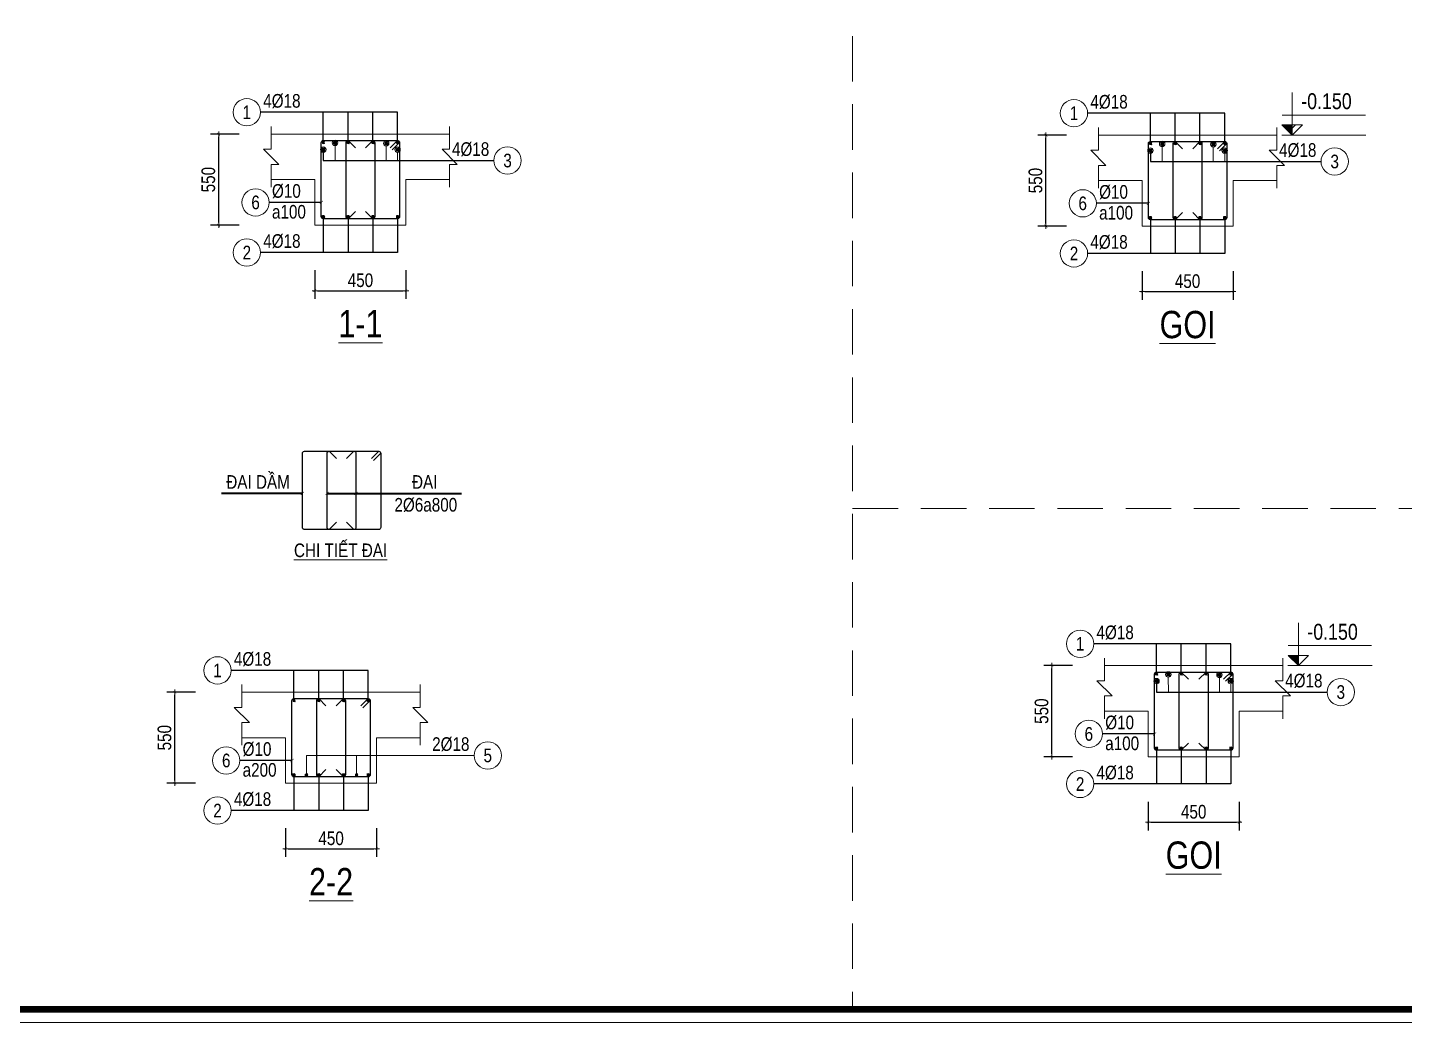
# Model space of a CAD drawing. Header units: millimetres. Extents: x 397144 to 10081729, y 99180 to 1327802.
# Drawn here: x 5054463 to 5069591, y 680550 to 691481 of the extents above; entities that cross this region are included whole.
import ezdxf
from ezdxf.enums import TextEntityAlignment as Align

# ---------------------------------------------------------------- set-up
doc = ezdxf.new("R2010")
doc.units = ezdxf.units.MM
doc.header["$PDSIZE"] = -10
doc.linetypes.add('HIDDEN', pattern=[0.375, 0.25, -0.125])
doc.layers.get('0').update_dxf_attribs({"linetype": 'CONTINUOUS'})
doc.layers.get('Defpoints').update_dxf_attribs({"color": 12, "linetype": 'CONTINUOUS'})
for name, color, linetype, lineweight in [('kata_dim', 8, 'CONTINUOUS', 13), ('kata_net khuat', 9, 'HIDDEN', 5), ('kata_net manh', 8, 'CONTINUOUS', 5), ('kata_net thay', 4, 'CONTINUOUS', 20), ('kata_text', 7, 'CONTINUOUS', 20), ('kata_thep chu', 1, 'CONTINUOUS', 35), ('kata_thep dai', 220, 'CONTINUOUS', 25)]:
    doc.layers.add(name, color=color, linetype=linetype, lineweight=lineweight)
doc.styles.add('kata_text', font='arial.ttf', dxfattribs={"width": 0.8})
doc.styles.add('Star-HelCon', font='VHELVCN_0.TTF')
doc.dimstyles.new('kata_dim_30', dxfattribs={"dimscale": 60, "dimtxt": 2.5, "dimasz": 0.5, "dimexe": 1.5, "dimexo": 2.5, "dimtad": 1, "dimdec": 0, "dimlfac": 0.5, "dimzin": 0, "dimdsep": 46, "dimtxsty": 'kata_text', "dimblk": 'kata_block_ArchTick', "dimcen": 0.09, "dimdle": 1.2, "dimclrd": 8, "dimclre": 8, "dimclrt": 3, "dimadec": 0, "dimazin": 0, "dimtfac": 1, "dimtdec": 0, "dimtix": 1, "dimtofl": 0, "dimtmove": 0, "dimatfit": 3, "dimfxl": 3.75, "dimfxlon": 1, "dimtolj": 1, "dimtzin": 0, "dimarcsym": 0})
doc.dimstyles.new('kata_dim_70', dxfattribs={"dimscale": 70, "dimtxt": 2.15, "dimasz": 0.5, "dimexe": 1, "dimexo": 2, "dimtad": 1, "dimdec": 0, "dimrnd": 5, "dimzin": 0, "dimdsep": 46, "dimtxsty": 'Star-HelCon', "dimblk": 'kata_block_ArchTick', "dimcen": 0.09, "dimdle": 1.2, "dimclrd": 8, "dimclre": 8, "dimclrt": 3, "dimadec": 0, "dimazin": 0, "dimtfac": 1, "dimtdec": 0, "dimtix": 1, "dimtmove": 2, "dimatfit": 3, "dimfxl": 3.75, "dimfxlon": 1, "dimtolj": 1, "dimtzin": 0, "dimarcsym": 0})

# ---------------------------------------------------------------- blocks, each defined once
blk = doc.blocks.new('kata_block_ArchTick')
at = {"color": 8}
blk.add_line((1, 0), (-1, 0), dxfattribs=at)
at = {"color": 8, "const_width": 0.15}
blk.add_lwpolyline([(-0.5, -0.5), (0.5, 0.5)], dxfattribs=at)
blk = doc.blocks.new('*D348')
at = {"layer": 'Defpoints', "color": 0, "transparency": 16777216}
for p in [(5066708.150648423, 689299.8143140886), (5067708.150648423, 689299.8143140886), (5067708.150648423, 688579.8143140886)]:
    blk.add_point(p, dxfattribs=at)
at = {"layer": 'kata_dim', "color": 8, "lineweight": -2, "transparency": 16777216}
for p, q in [((5066708.150648423, 688804.8143140886), (5066708.150648423, 688489.8143140886)), ((5067708.150648423, 688804.8143140886), (5067708.150648423, 688489.8143140886)), ((5066738.150648423, 688579.8143140886), (5067678.150648423, 688579.8143140886))]:
    blk.add_line(p, q, dxfattribs=at)
at = {"layer": 'kata_dim', "color": 8, "lineweight": -2, "transparency": 16777216, "xscale": 30, "yscale": 30, "zscale": 30, "rotation": 180}
blk.add_blockref('kata_block_ArchTick', (5066708.150648423, 688579.8143140886), dxfattribs=at)
at = {"layer": 'kata_dim', "color": 8, "lineweight": -2, "transparency": 16777216, "xscale": 30, "yscale": 30, "zscale": 30}
blk.add_blockref('kata_block_ArchTick', (5067708.150648423, 688579.8143140886), dxfattribs=at)
at = {"layer": 'kata_dim', "color": 3, "transparency": 16777216, "insert": (5067208.150648423, 688693.9002622468), "char_height": 150, "attachment_point": 5, "style": 'kata_text'}
blk.add_mtext('\\A1;450', dxfattribs=at)
blk = doc.blocks.new('kata_block_THEP')
at = {"layer": 'kata_thep chu', "color": 0}
for p, q in [((-0.5, 0), (0.5, 0)), ((-0.3535533905960619, 0.353553390592424), (0.3535533905960619, -0.353553390592424)), ((0.3535533905960619, 0.353553390592424), (-0.3535533905960619, -0.353553390592424)), ((0, 0.5), (0, -0.5))]:
    blk.add_line(p, q, dxfattribs=at)
at = {"layer": 'kata_thep chu', "color": 0, "const_width": 0.08333333333333334}
blk.add_lwpolyline([(-0.5, -1.818989403545856e-12, 1), (0.5000000000145519, -1.818989403545856e-12, 1), (-0.5, -1.818989403545856e-12, 1)], format="xyb", dxfattribs=at)
blk = doc.blocks.new('*U12')
blk.add_circle((-2.5, 0), 2.5)
at = {"layer": 'kata_text', "color": 3, "style": 'kata_text', "width": 0.8}
blk.add_attdef('DK1', (0.5, 0.8455043070534884), '', height=2.5, dxfattribs=at)
at = {"layer": 'kata_text', "color": 7, "style": 'kata_text', "width": 0.8}
blk.add_attdef('SH2', text='', height=2.5, dxfattribs=at).set_placement((-2.5, 0), align=Align.MIDDLE)
blk = doc.blocks.new('*U13')
blk.add_circle((-2.5, 0), 2.5)
at = {"layer": 'kata_text', "color": 3, "style": 'kata_text', "width": 0.8}
for tag, p in [('DK1', (0.5, 0.8455043070534884)), ('KC1', (0.5, -2.972544307831413))]:
    blk.add_attdef(tag, p, '', height=2.5, dxfattribs=at)
at = {"layer": 'kata_text', "color": 7, "style": 'kata_text', "width": 0.8}
blk.add_attdef('SH2', text='', height=2.5, dxfattribs=at).set_placement((-2.5, 0), align=Align.MIDDLE)
blk = doc.blocks.new('*D349')
at = {"layer": 'Defpoints', "color": 0, "transparency": 16777216}
for p in [(5065651.33004665, 690299.8143140888), (5066867.330046638, 690299.8143140888), (5066867.330046638, 689299.8143140888)]:
    blk.add_point(p, dxfattribs=at)
at = {"layer": 'kata_dim', "color": 8, "lineweight": -2, "transparency": 16777216}
for p, q in [((5065876.33004665, 690299.8143140888), (5065561.33004665, 690299.8143140888)), ((5065651.33004665, 689329.8143140888), (5065651.33004665, 690269.8143140888)), ((5065876.33004665, 689299.8143140888), (5065561.33004665, 689299.8143140888))]:
    blk.add_line(p, q, dxfattribs=at)
at = {"layer": 'kata_dim', "color": 8, "lineweight": -2, "transparency": 16777216, "xscale": 30, "yscale": 30, "zscale": 30}
for p, rotation in [((5065651.33004665, 690299.8143140888), 90), ((5065651.33004665, 689299.8143140888), 270)]:
    blk.add_blockref('kata_block_ArchTick', p, dxfattribs=dict(at, rotation=rotation))
at = {"layer": 'kata_dim', "color": 3, "transparency": 16777216, "insert": (5065537.244098491, 689799.8143140872), "char_height": 150, "attachment_point": 5, "rotation": 90, "style": 'kata_text'}
blk.add_mtext('\\A1;550', dxfattribs=at)
blk = doc.blocks.new('*U11')
blk.add_circle((2.5, 0), 2.5)
at = {"layer": 'kata_text', "color": 3, "style": 'kata_text', "width": 0.8}
blk.add_attdef('DK2', text='', height=2.5, dxfattribs=at).set_placement((-0.85, 0.8455043070534884), align=Align.RIGHT)
at = {"layer": 'kata_text', "color": 7, "style": 'kata_text', "width": 0.8}
blk.add_attdef('SH3', text='', height=2.5, dxfattribs=at).set_placement((2.5, 0), align=Align.MIDDLE)
blk = doc.blocks.new('kata_block_TD')
at = {"color": 6, "linetype": 'ByBlock', "lineweight": -2, "style": 'kata_text', "width": 0.8}
blk.add_attdef('SECTDET2', text='', height=5, dxfattribs=at).set_placement((0, 7.970649532882817), align=Align.CENTER)
at = {"color": 0, "linetype": 'ByBlock', "lineweight": -2, "style": 'kata_text', "width": 0.8}
blk.add_attdef('SECTDET1', text='', height=5, dxfattribs=at).set_placement((0, 1.470649532882817), align=Align.CENTER)
at = {"color": 3, "lineweight": 25, "style": 'kata_text', "width": 0.8}
blk.add_attdef('SSCALE', text='', height=2.5, dxfattribs=at).set_placement((0, -3.998868953555331), align=Align.CENTER)
blk = doc.blocks.new('kata_block_CT')
blk.add_hatch(color=256).paths.add_polyline_path([(0, 1.596954857557648), (-1.612010908633238, 1.596954857557648), (0, 0)])
at = {"ltscale": 50}
h = blk.add_hatch(dxfattribs=at)
h.set_pattern_fill('ANSI31', color=8, scale=1.406250541793835, style=0)
h.set_pattern_definition([(45.00000000000001, (0, 5.456968210637569e-12), (-3.157122508925224, 3.157122508925225), [])])
h.paths.add_polyline_path([(0, 1.596954857557648), (0, 0), (1.612010908924276, 1.596954857557648)])
at = {"color": 8, "ltscale": 50}
for p, q in [((-1.592704896858777, 3.140833880479477), (11.46947077315417, 3.140833880479477)), ((11.56125648126181, 5.456968210637569e-12), (-1.63869572513795, 5.456968210637569e-12))]:
    blk.add_line(p, q, dxfattribs=at)
for points in [[(0, 6.69495074864426), (0, 0)], [(0, 0), (-1.612010908633238, 1.596954857557648), (0, 1.596954857557648)], [(0, 0), (1.612010908924276, 1.596954857557648), (0, 1.596954857557648)]]:
    blk.add_lwpolyline(points, dxfattribs=at)
at = {"color": 3, "style": 'kata_text', "width": 0.8}
blk.add_attdef('CT', (1.409564409346785, 4.068271311703938), '', height=2.5, dxfattribs=at)
blk = doc.blocks.new('*D352')
at = {"layer": 'Defpoints', "color": 0, "transparency": 16777216}
for p in [(5066775.223683285, 683470.2861423942), (5067775.223683285, 683470.2861423942), (5067775.223683285, 682750.2861423942)]:
    blk.add_point(p, dxfattribs=at)
at = {"layer": 'kata_dim', "color": 8, "lineweight": -2, "transparency": 16777216}
for p, q in [((5066775.223683285, 682975.2861423942), (5066775.223683285, 682660.2861423942)), ((5067775.223683285, 682975.2861423942), (5067775.223683285, 682660.2861423942)), ((5066805.223683285, 682750.2861423942), (5067745.223683285, 682750.2861423942))]:
    blk.add_line(p, q, dxfattribs=at)
at = {"layer": 'kata_dim', "color": 8, "lineweight": -2, "transparency": 16777216, "xscale": 30, "yscale": 30, "zscale": 30, "rotation": 180}
blk.add_blockref('kata_block_ArchTick', (5066775.223683285, 682750.2861423942), dxfattribs=at)
at = {"layer": 'kata_dim', "color": 8, "lineweight": -2, "transparency": 16777216, "xscale": 30, "yscale": 30, "zscale": 30}
blk.add_blockref('kata_block_ArchTick', (5067775.223683285, 682750.2861423942), dxfattribs=at)
at = {"layer": 'kata_dim', "color": 3, "transparency": 16777216, "insert": (5067275.223683285, 682864.3720905525), "char_height": 150, "attachment_point": 5, "style": 'kata_text'}
blk.add_mtext('\\A1;450', dxfattribs=at)
blk = doc.blocks.new('*D353')
at = {"layer": 'Defpoints', "color": 0, "transparency": 16777216}
for p in [(5065718.403081512, 684470.2861423944), (5066934.4030815, 684470.2861423944), (5066934.4030815, 683470.2861423944)]:
    blk.add_point(p, dxfattribs=at)
at = {"layer": 'kata_dim', "color": 8, "lineweight": -2, "transparency": 16777216}
for p, q in [((5065943.403081512, 684470.2861423944), (5065628.403081512, 684470.2861423944)), ((5065718.403081512, 683500.2861423944), (5065718.403081512, 684440.2861423944)), ((5065943.403081512, 683470.2861423944), (5065628.403081512, 683470.2861423944))]:
    blk.add_line(p, q, dxfattribs=at)
at = {"layer": 'kata_dim', "color": 8, "lineweight": -2, "transparency": 16777216, "xscale": 30, "yscale": 30, "zscale": 30}
for p, rotation in [((5065718.403081512, 684470.2861423944), 90), ((5065718.403081512, 683470.2861423944), 270)]:
    blk.add_blockref('kata_block_ArchTick', p, dxfattribs=dict(at, rotation=rotation))
at = {"layer": 'kata_dim', "color": 3, "transparency": 16777216, "insert": (5065604.317133353, 683970.2861423928), "char_height": 150, "attachment_point": 5, "rotation": 90, "style": 'kata_text'}
blk.add_mtext('\\A1;550', dxfattribs=at)
blk = doc.blocks.new('*D385')
at = {"layer": 'Defpoints', "color": 0, "transparency": 16777216}
for p in [(5057620.581516489, 689310.0398280168), (5058620.581516489, 689310.0398280168), (5058620.581516489, 688590.0398280168)]:
    blk.add_point(p, dxfattribs=at)
at = {"layer": 'kata_dim', "color": 8, "lineweight": -2, "transparency": 16777216}
for p, q in [((5057620.581516489, 688815.0398280168), (5057620.581516489, 688500.0398280168)), ((5058620.581516489, 688815.0398280168), (5058620.581516489, 688500.0398280168)), ((5057650.581516489, 688590.0398280168), (5058590.581516489, 688590.0398280168))]:
    blk.add_line(p, q, dxfattribs=at)
at = {"layer": 'kata_dim', "color": 8, "lineweight": -2, "transparency": 16777216, "xscale": 30, "yscale": 30, "zscale": 30, "rotation": 180}
blk.add_blockref('kata_block_ArchTick', (5057620.581516489, 688590.0398280168), dxfattribs=at)
at = {"layer": 'kata_dim', "color": 8, "lineweight": -2, "transparency": 16777216, "xscale": 30, "yscale": 30, "zscale": 30}
blk.add_blockref('kata_block_ArchTick', (5058620.581516489, 688590.0398280168), dxfattribs=at)
at = {"layer": 'kata_dim', "color": 3, "transparency": 16777216, "insert": (5058120.581516489, 688704.1257761751), "char_height": 150, "attachment_point": 5, "style": 'kata_text'}
blk.add_mtext('\\A1;450', dxfattribs=at)
blk = doc.blocks.new('*D386')
at = {"layer": 'Defpoints', "color": 0, "transparency": 16777216}
for p in [(5057298.151816705, 683178.551619151), (5058298.151816705, 683178.551619151), (5058298.151816705, 682458.551619151)]:
    blk.add_point(p, dxfattribs=at)
at = {"layer": 'kata_dim', "color": 8, "lineweight": -2, "transparency": 16777216}
for p, q in [((5057298.151816705, 682683.551619151), (5057298.151816705, 682368.551619151)), ((5058298.151816705, 682683.551619151), (5058298.151816705, 682368.551619151)), ((5057328.151816705, 682458.551619151), (5058268.151816705, 682458.551619151))]:
    blk.add_line(p, q, dxfattribs=at)
at = {"layer": 'kata_dim', "color": 8, "lineweight": -2, "transparency": 16777216, "xscale": 30, "yscale": 30, "zscale": 30, "rotation": 180}
blk.add_blockref('kata_block_ArchTick', (5057298.151816705, 682458.551619151), dxfattribs=at)
at = {"layer": 'kata_dim', "color": 8, "lineweight": -2, "transparency": 16777216, "xscale": 30, "yscale": 30, "zscale": 30}
blk.add_blockref('kata_block_ArchTick', (5058298.151816705, 682458.551619151), dxfattribs=at)
at = {"layer": 'kata_dim', "color": 3, "transparency": 16777216, "insert": (5057798.151816705, 682572.6375673093), "char_height": 150, "attachment_point": 5, "style": 'kata_text'}
blk.add_mtext('\\A1;450', dxfattribs=at)
blk = doc.blocks.new('*D387')
at = {"layer": 'Defpoints', "color": 0, "transparency": 16777216}
for p in [(5056082.151816725, 684178.5516191513), (5057298.151816707, 684178.5516191513), (5057298.151816707, 683178.5516191513)]:
    blk.add_point(p, dxfattribs=at)
at = {"layer": 'kata_dim', "color": 8, "lineweight": -2, "transparency": 16777216}
for p, q in [((5056307.151816725, 684178.5516191513), (5055992.151816725, 684178.5516191513)), ((5056082.151816725, 683208.5516191513), (5056082.151816725, 684148.5516191513)), ((5056307.151816725, 683178.5516191513), (5055992.151816725, 683178.5516191513))]:
    blk.add_line(p, q, dxfattribs=at)
at = {"layer": 'kata_dim', "color": 8, "lineweight": -2, "transparency": 16777216, "xscale": 30, "yscale": 30, "zscale": 30}
for p, rotation in [((5056082.151816725, 684178.5516191513), 90), ((5056082.151816725, 683178.5516191513), 270)]:
    blk.add_blockref('kata_block_ArchTick', p, dxfattribs=dict(at, rotation=rotation))
at = {"layer": 'kata_dim', "color": 3, "transparency": 16777216, "insert": (5055968.065868566, 683678.5516191496), "char_height": 150, "attachment_point": 5, "rotation": 90, "style": 'kata_text'}
blk.add_mtext('\\A1;550', dxfattribs=at)
blk = doc.blocks.new('*D388')
at = {"layer": 'Defpoints', "color": 0, "transparency": 16777216}
for p in [(5056563.760914721, 690310.039828017), (5057779.760914705, 690310.039828017), (5057779.760914705, 689310.039828017)]:
    blk.add_point(p, dxfattribs=at)
at = {"layer": 'kata_dim', "color": 8, "lineweight": -2, "transparency": 16777216}
for p, q in [((5056788.760914721, 690310.039828017), (5056473.760914721, 690310.039828017)), ((5056563.760914721, 689340.039828017), (5056563.760914721, 690280.039828017)), ((5056788.760914721, 689310.039828017), (5056473.760914721, 689310.039828017))]:
    blk.add_line(p, q, dxfattribs=at)
at = {"layer": 'kata_dim', "color": 8, "lineweight": -2, "transparency": 16777216, "xscale": 30, "yscale": 30, "zscale": 30}
for p, rotation in [((5056563.760914721, 690310.039828017), 90), ((5056563.760914721, 689310.039828017), 270)]:
    blk.add_blockref('kata_block_ArchTick', p, dxfattribs=dict(at, rotation=rotation))
at = {"layer": 'kata_dim', "color": 3, "transparency": 16777216, "insert": (5056449.674966562, 689810.0398280154), "char_height": 150, "attachment_point": 5, "rotation": 90, "style": 'kata_text'}
blk.add_mtext('\\A1;550', dxfattribs=at)
blk = doc.blocks.new('CHG_XX_Khung ten')
blk.add_lwpolyline([(15, 578.9999998350979), (826, 578.9999998350979), (826, 14.99999983509792), (15, 14.99999983509792)], close=True)
at = {"color": 4, "linetype": 'Continuous', "const_width": 1}
blk.add_lwpolyline([(17.00000000000006, 576.9999998350979), (824.0000000000001, 576.9999998350979), (824, 16.99999983509827), (16.99999999999994, 16.99999983509838)], close=True, dxfattribs=at)
blk = doc.blocks.new('ct dai')
at = {"layer": 'kata_thep dai'}
for points in [[(3878222.79751323, -233111.3542104892), (3878302.79751323, -233031.3542104892, -0.414213562), (3878324.79751323, -233053.3542104892), (3878324.79751323, -233869.3542104892, -0.414213562), (3878302.79751323, -233891.3542104892), (3877486.79751323, -233891.3542104892, -0.414213562), (3877464.79751323, -233869.3542104892), (3877464.79751323, -233053.3542104892, -0.414213562), (3877486.79751323, -233031.3542104892), (3878302.79751323, -233031.3542104892, -0.414213562), (3878324.79751323, -233053.3542104892), (3878244.79751323, -233133.3542104892)], [(3877838.79751323, -233811.3542104892), (3877758.797513244, -233891.3542104892), (3877758.797513229, -233891.3542104892, -0.414213562), (3877736.797513229, -233869.3542104892), (3877736.797513229, -233053.3542104892, -0.414213562), (3877758.797513229, -233031.3542104892), (3877758.797513244, -233031.3542104892), (3877838.79751323, -233111.3542104891)], [(3878030.797513229, -233031.3542104892), (3878030.797513229, -233031.3542104892, -0.414213562), (3878052.797513229, -233053.3542104892), (3878052.797513229, -233869.3542104892, -0.414213562), (3878030.797513229, -233891.3542104892), (3878030.797513216, -233891.3542104892), (3877950.797513229, -233811.3542104892)], [(3877950.797513229, -233111.3542104891), (3878030.797513215, -233031.3542104891), (3878030.797513229, -233031.3542104892, -0.414213562), (3878052.797513229, -233053.3542104892), (3878052.797513229, -233053.3542104892)]]:
    blk.add_lwpolyline(points, format="xyb", dxfattribs=at)
at = {"layer": 'kata_text', "color": 3, "style": 'kata_text', "width": 0.8}
for s, p in [('ĐAI DẦM', (3876628.292, -233443.6895)), ('ĐAI', (3878668.859789761, -233443.6895)), ('2%%C6a800', (3878475.682289761, -233694.3863247983))]:
    blk.add_text(s, height=150, dxfattribs=at).set_placement(p)
at = {"layer": 'kata_text', "style": 'kata_text', "width": 0.8}
blk.add_text('%%UCHI TIẾT ĐAI', height=150, dxfattribs=at).set_placement((3877372.087289761, -234194.5625))
at = {"layer": 'kata_net manh'}
for points in [[(3877464.79751323, -233494.2937104892), (3876577.440513229, -233494.2937104892)], [(3877736.797513229, -233494.2937104892), (3878896.15451323, -233494.2937104892)], [(3878052.797513229, -233494.2937104892), (3879212.15451323, -233494.2937104892)]]:
    blk.add_leader(points, dimstyle='kata_dim_70', override={"dimasz": 0.5, "dimldrblk": 'ArchTick'}, dxfattribs=at)

msp = doc.modelspace()

# ---------------------------------------------------------------- linework, layer by layer
at = {"layer": 'kata_dim'}
for points in [[(5057140.581516489, 689726.7064946833), (5057140.581516489, 689976.7064946833), (5057223.914849823, 689976.7064946833), (5057057.248183156, 690143.37316135), (5057140.581516489, 690143.37316135), (5057140.581516489, 690393.37316135)], [(5059100.581516489, 689726.7064946833), (5059100.581516489, 689976.7064946833), (5059183.914849823, 689976.7064946833), (5059017.248183156, 690143.37316135), (5059100.581516489, 690143.37316135), (5059100.581516489, 690393.37316135)], [(5066228.150648423, 689716.4809807551), (5066228.150648423, 689966.4809807551), (5066311.483981756, 689966.4809807551), (5066144.81731509, 690133.1476474218), (5066228.150648423, 690133.1476474218), (5066228.150648423, 690383.1476474218)], [(5068188.150648423, 689716.4809807551), (5068188.150648423, 689966.4809807551), (5068271.483981756, 689966.4809807551), (5068104.81731509, 690133.1476474218), (5068188.150648423, 690133.1476474218), (5068188.150648423, 690383.1476474218)], [(5066295.223683285, 683886.9528090607), (5066295.223683285, 684136.9528090607), (5066378.557016619, 684136.9528090607), (5066211.890349952, 684303.6194757274), (5066295.223683285, 684303.6194757274), (5066295.223683285, 684553.6194757274)], [(5068255.223683285, 683886.9528090607), (5068255.223683285, 684136.9528090607), (5068338.557016619, 684136.9528090607), (5068171.890349952, 684303.6194757274), (5068255.223683285, 684303.6194757274), (5068255.223683285, 684553.6194757274)], [(5056818.151816705, 683595.2182858175), (5056818.151816705, 683845.2182858175), (5056901.485150038, 683845.2182858175), (5056734.818483371, 684011.8849524843), (5056818.151816705, 684011.8849524843), (5056818.151816705, 684261.8849524843)], [(5058778.151816705, 683595.2182858175), (5058778.151816705, 683845.2182858175), (5058861.485150038, 683845.2182858175), (5058694.818483371, 684011.8849524843), (5058778.151816705, 684011.8849524843), (5058778.151816705, 684261.8849524843)]]:
    msp.add_lwpolyline(points, dxfattribs=at)
at = {"layer": 'kata_net manh'}
for p, q in [((5057841.835363759, 690183.4250422445), (5057842.65273978, 690020.0398280168)), ((5058403.50323978, 690178.8136815396), (5058403.50323978, 690020.0398280168)), ((5066929.404495692, 690173.1995283163), (5066930.221871713, 690009.8143140886)), ((5067491.072371713, 690168.5881676114), (5067491.072371713, 690009.8143140886)), ((5057712.581516489, 690110.0398280168), (5057712.581516489, 690020.0398280168)), ((5058528.581516489, 690110.0398280168), (5058528.581516489, 690020.0398280168)), ((5066800.150648423, 690099.8143140886), (5066800.150648423, 690009.8143140886)), ((5067616.150648423, 690099.8143140886), (5067616.150648423, 690009.8143140886)), ((5066867.223683285, 684270.2861423942), (5066867.223683285, 684180.2861423942)), ((5066996.477530554, 684343.6713566219), (5066997.294906575, 684180.2861423942)), ((5067558.145406575, 684339.059995917), (5067558.145406575, 684180.2861423942)), ((5067683.223683285, 684270.2861423942), (5067683.223683285, 684180.2861423942)), ((5057527.144316705, 683270.551619151), (5057527.144316705, 683482.9458920817)), ((5057527.144316705, 683482.9458920817), (5059369.492604362, 683482.9458920817)), ((5058077.453816705, 683270.551619151), (5058077.453816705, 683482.9458920817))]:
    msp.add_line(p, q, dxfattribs=at)
for centre in [(5057712.581516489, 690140.0398280168), (5057841.501239779, 690213.4231815395), (5058403.50323978, 690208.8136815396), (5058528.581516489, 690140.0398280168), (5066800.150648423, 690129.8143140886), (5066929.070371713, 690203.1976676113), (5067491.072371713, 690198.5881676114), (5067616.150648423, 690129.8143140886), (5066996.143406575, 684373.6694959169), (5067558.145406575, 684369.059995917), (5066867.223683285, 684300.2861423942), (5067683.223683285, 684300.2861423942)]:
    msp.add_circle(centre, 30, dxfattribs=at)
at = {"layer": 'kata_net thay'}
for p, q in [((5057140.581516489, 690310.0398280168), (5059100.581516489, 690310.0398280168)), ((5066228.150648423, 690299.8143140886), (5068188.150648423, 690299.8143140886)), ((5066295.223683285, 684470.2861423942), (5068255.223683285, 684470.2861423942)), ((5056818.151816705, 684178.551619151), (5058778.151816705, 684178.551619151))]:
    msp.add_line(p, q, dxfattribs=at)
for points in [[(5057140.581516489, 689810.0398280168), (5057620.581516489, 689810.0398280168), (5057620.581516489, 689310.0398280168), (5058620.581516489, 689310.0398280168), (5058620.581516489, 689810.0398280168), (5059100.581516489, 689810.0398280168)], [(5066228.150648423, 689799.8143140886), (5066708.150648423, 689799.8143140886), (5066708.150648423, 689299.8143140886), (5067708.150648423, 689299.8143140886), (5067708.150648423, 689799.8143140886), (5068188.150648423, 689799.8143140886)], [(5066295.223683285, 683970.2861423942), (5066775.223683285, 683970.2861423942), (5066775.223683285, 683470.2861423942), (5067775.223683285, 683470.2861423942), (5067775.223683285, 683970.2861423942), (5068255.223683285, 683970.2861423942)], [(5056818.151816705, 683678.551619151), (5057298.151816705, 683678.551619151), (5057298.151816705, 683178.551619151), (5058298.151816705, 683178.551619151), (5058298.151816705, 683678.551619151), (5058778.151816705, 683678.551619151)]]:
    msp.add_lwpolyline(points, dxfattribs=at)
at = {"layer": 'kata_thep dai'}
for points in [[(5058448.581516489, 690160.0398280168), (5058528.581516489, 690240.0398280168, -0.414213562), (5058550.581516489, 690218.0398280168), (5058550.581516489, 689402.0398280168, -0.414213562), (5058528.581516489, 689380.0398280168), (5057712.581516489, 689380.0398280168, -0.414213562), (5057690.581516489, 689402.0398280168), (5057690.581516489, 690218.0398280168, -0.414213562), (5057712.581516489, 690240.0398280168), (5058528.581516489, 690240.0398280168, -0.414213562), (5058550.581516489, 690218.0398280168), (5058470.581516489, 690138.0398280168)], [(5058064.58151649, 689460.0398280167), (5057984.581516503, 689380.0398280168), (5057984.581516488, 689380.0398280168, -0.414213562), (5057962.581516488, 689402.0398280168), (5057962.581516488, 690218.0398280168, -0.414213562), (5057984.581516488, 690240.0398280168), (5057984.581516503, 690240.0398280168), (5058064.58151649, 690160.0398280168)], [(5058256.581516488, 690240.0398280168), (5058256.581516488, 690240.0398280168, -0.414213562), (5058278.581516488, 690218.0398280168), (5058278.581516488, 689402.0398280168, -0.414213562), (5058256.581516488, 689380.0398280168), (5058256.581516475, 689380.0398280168), (5058176.581516488, 689460.0398280167)], [(5058176.581516488, 690160.0398280168), (5058256.581516475, 690240.0398280168), (5058256.581516488, 690240.0398280168, -0.414213562), (5058278.581516488, 690218.0398280168), (5058278.581516488, 690218.0398280168)], [(5067536.150648423, 690149.8143140886), (5067616.150648423, 690229.8143140886, -0.414213562), (5067638.150648423, 690207.8143140886), (5067638.150648423, 689391.8143140886, -0.414213562), (5067616.150648423, 689369.8143140886), (5066800.150648423, 689369.8143140886, -0.414213562), (5066778.150648423, 689391.8143140886), (5066778.150648423, 690207.8143140886, -0.414213562), (5066800.150648423, 690229.8143140886), (5067616.150648423, 690229.8143140886, -0.414213562), (5067638.150648423, 690207.8143140886), (5067558.150648423, 690127.8143140886)], [(5067152.150648423, 689449.8143140884), (5067072.150648437, 689369.8143140886), (5067072.150648422, 689369.8143140886, -0.414213562), (5067050.150648422, 689391.8143140886), (5067050.150648422, 690207.8143140886, -0.414213562), (5067072.150648422, 690229.8143140886), (5067072.150648437, 690229.8143140886), (5067152.150648423, 690149.8143140886)], [(5067344.150648422, 690229.8143140886), (5067344.150648422, 690229.8143140886, -0.414213562), (5067366.150648422, 690207.8143140886), (5067366.150648422, 689391.8143140886, -0.414213562), (5067344.150648422, 689369.8143140886), (5067344.150648409, 689369.8143140886), (5067264.150648422, 689449.8143140884)], [(5067264.150648422, 690149.8143140886), (5067344.150648409, 690229.8143140886), (5067344.150648422, 690229.8143140886, -0.414213562), (5067366.150648422, 690207.8143140886), (5067366.150648422, 690207.8143140886)], [(5067603.223683285, 684320.2861423942), (5067683.223683285, 684400.2861423942, -0.414213562), (5067705.223683285, 684378.2861423942), (5067705.223683285, 683562.2861423942, -0.414213562), (5067683.223683285, 683540.2861423942), (5066867.223683285, 683540.2861423942, -0.414213562), (5066845.223683285, 683562.2861423942), (5066845.223683285, 684378.2861423942, -0.414213562), (5066867.223683285, 684400.2861423942), (5067683.223683285, 684400.2861423942, -0.414213562), (5067705.223683285, 684378.2861423942), (5067625.223683285, 684298.2861423942)], [(5067219.223683286, 683620.2861423941), (5067139.223683299, 683540.2861423942), (5067139.223683284, 683540.2861423942, -0.414213562), (5067117.223683284, 683562.2861423942), (5067117.223683284, 684378.2861423942, -0.414213562), (5067139.223683284, 684400.2861423942), (5067139.223683299, 684400.2861423942), (5067219.223683286, 684320.2861423942)], [(5067411.223683284, 684400.2861423942), (5067411.223683284, 684400.2861423942, -0.414213562), (5067433.223683284, 684378.2861423942), (5067433.223683284, 683562.2861423942, -0.414213562), (5067411.223683284, 683540.2861423942), (5067411.223683271, 683540.2861423942), (5067331.223683284, 683620.2861423941)], [(5067331.223683284, 684320.2861423942), (5067411.223683271, 684400.2861423942), (5067411.223683284, 684400.2861423942, -0.414213562), (5067433.223683284, 684378.2861423942), (5067433.223683284, 684378.2861423942)], [(5058126.151816705, 684028.551619151), (5058206.151816705, 684108.551619151, -0.414213562), (5058228.151816705, 684086.551619151), (5058228.151816705, 683270.551619151, -0.414213562), (5058206.151816705, 683248.551619151), (5057390.151816705, 683248.551619151, -0.414213562), (5057368.151816705, 683270.551619151), (5057368.151816705, 684086.551619151, -0.414213562), (5057390.151816705, 684108.551619151), (5058206.151816705, 684108.551619151, -0.414213562), (5058228.151816705, 684086.551619151), (5058148.151816705, 684006.551619151)], [(5057742.151816705, 683328.5516191509), (5057662.15181672, 683248.551619151), (5057662.151816705, 683248.551619151, -0.414213562), (5057640.151816705, 683270.551619151), (5057640.151816705, 684086.551619151, -0.414213562), (5057662.151816705, 684108.551619151), (5057662.15181672, 684108.551619151), (5057742.151816705, 684028.551619151)], [(5057934.151816705, 684108.551619151), (5057934.151816705, 684108.551619151, -0.414213562), (5057956.151816705, 684086.551619151), (5057956.151816705, 683270.551619151, -0.414213562), (5057934.151816705, 683248.551619151), (5057934.151816691, 683248.551619151), (5057854.151816705, 683328.5516191509)], [(5057854.151816705, 684028.551619151), (5057934.15181669, 684108.551619151), (5057934.151816705, 684108.551619151, -0.414213562), (5057956.151816705, 684086.551619151), (5057956.151816705, 684086.551619151)]]:
    msp.add_lwpolyline(points, format="xyb", dxfattribs=at)

# ---------------------------------------------------------------- block references
at = {"layer": 'kata_net manh', "xscale": 60, "yscale": 60, "zscale": 60}
for name, p, values in [('*U12', (5057022.581516489, 690550.0398280168), {'SH2': '1', 'DK1': '4%%C18'}), ('*U12', (5066110.150648423, 690539.8143140886), {'SH2': '1', 'DK1': '4%%C18'}), ('*U11', (5059586.964271578, 690020.0398280168), {'SH3': '3', 'DK2': '4%%C18'}), ('*U11', (5068674.533403511, 690009.8143140886), {'SH3': '3', 'DK2': '4%%C18'}), ('*U13', (5057118.581516489, 689560.0398280168), {'SH2': '6', 'DK1': '%%C10', 'KC1': 'a100'}), ('*U13', (5066206.150648423, 689549.8143140886), {'SH2': '6', 'DK1': '%%C10', 'KC1': 'a100'}), ('*U12', (5057022.581516489, 689010.0398280168), {'SH2': '2', 'DK1': '4%%C18'}), ('*U12', (5066110.150648423, 688999.8143140886), {'SH2': '2', 'DK1': '4%%C18'}), ('*U12', (5066177.223683285, 684710.2861423942), {'SH2': '1', 'DK1': '4%%C18'}), ('*U12', (5056700.151816705, 684418.551619151), {'SH2': '1', 'DK1': '4%%C18'}), ('*U11', (5068741.606438373, 684180.2861423942), {'SH3': '3', 'DK2': '4%%C18'}), ('*U13', (5066273.223683285, 683720.2861423942), {'SH2': '6', 'DK1': '%%C10', 'KC1': 'a100'}), ('*U11', (5059369.492604362, 683482.9458920817), {'SH3': '5', 'DK2': '2%%C18'}), ('*U13', (5056796.151816705, 683428.551619151), {'SH2': '6', 'DK1': '%%C10', 'KC1': 'a200'}), ('*U12', (5066177.223683285, 683170.2861423942), {'SH2': '2', 'DK1': '4%%C18'}), ('*U12', (5056700.151816705, 682878.551619151), {'SH2': '2', 'DK1': '4%%C18'})]:
    msp.add_blockref(name, p, dxfattribs=at).add_auto_attribs(values)
at = {"layer": 'kata_text', "xscale": 70, "yscale": 70, "zscale": 70}
for p in [(5068358.322292522, 690299.8143140881), (5068425.395327384, 684470.2861423937)]:
    msp.add_blockref('kata_block_CT', p, dxfattribs=at).add_auto_attribs({'CT': '-0.150'})
at = {"layer": 'kata_text'}
ref = msp.add_blockref('kata_block_TD', (5058120.581516489, 687990.0398280168), dxfattribs=dict(at, xscale=60, yscale=60, zscale=60))
ref.add_attrib('SECTDET1', '%%u1-1', dxfattribs={"layer": '0', "color": 0, "linetype": 'ByBlock', "lineweight": -2, "height": 300, "style": 'kata_text', "width": 0.8}).set_placement((5058120.581516489, 688078.2787999896), align=Align.CENTER)
ref = msp.add_blockref('kata_block_TD', (5067208.150648423, 687979.8143140886), dxfattribs=dict(at, xscale=60, yscale=60, zscale=60))
ref.add_attrib('SECTDET1', '%%uGOI', dxfattribs={"layer": '0', "color": 0, "linetype": 'ByBlock', "lineweight": -2, "height": 300, "style": 'kata_text', "width": 0.8}).set_placement((5067208.150648423, 688068.0532860614), align=Align.CENTER)
ref = msp.add_blockref('kata_block_TD', (5067275.223683285, 682150.2861423942), dxfattribs=dict(at, xscale=60, yscale=60, zscale=60))
ref.add_attrib('SECTDET1', '%%uGOI', dxfattribs={"layer": '0', "color": 0, "linetype": 'ByBlock', "lineweight": -2, "height": 300, "style": 'kata_text', "width": 0.8}).set_placement((5067275.223683285, 682238.525114367), align=Align.CENTER)
ref = msp.add_blockref('kata_block_TD', (5057798.151816705, 681858.551619151), dxfattribs=dict(at, xscale=60, yscale=60, zscale=60))
ref.add_attrib('SECTDET1', '%%u2-2', dxfattribs={"layer": '0', "color": 0, "linetype": 'ByBlock', "lineweight": -2, "height": 300, "style": 'kata_text', "width": 0.8}).set_placement((5057798.151816705, 681946.7905911239), align=Align.CENTER)
at = {"layer": 'kata_thep chu'}
for p, xscale, yscale, zscale in [((5057712.581516489, 690140.0398280168), 40, 40, 40), ((5057712.581516489, 690218.0398280168), 28, 28, 28), ((5057841.501239779, 690213.4231815395), 40, 40, 40), ((5057984.581516489, 690218.0398280168), 28, 28, 28), ((5058256.581516489, 690218.0398280168), 28, 28, 28), ((5058403.50323978, 690208.8136815396), 40, 40, 40), ((5058528.581516489, 690140.0398280168), 40, 40, 40), ((5058528.581516489, 690218.0398280168), 28, 28, 28), ((5066800.150648423, 690129.8143140886), 40, 40, 40), ((5066800.150648423, 690207.8143140886), 28, 28, 28), ((5066929.070371713, 690203.1976676113), 40, 40, 40), ((5067072.150648423, 690207.8143140886), 28, 28, 28), ((5067344.150648423, 690207.8143140886), 28, 28, 28), ((5067491.072371713, 690198.5881676114), 40, 40, 40), ((5067616.150648423, 690129.8143140886), 40, 40, 40), ((5067616.150648423, 690207.8143140886), 28, 28, 28), ((5057712.581516489, 689402.0398280168), 32, 32, 32), ((5057984.581516489, 689402.0398280168), 32, 32, 32), ((5058256.581516489, 689402.0398280168), 32, 32, 32), ((5058528.581516489, 689402.0398280168), 32, 32, 32), ((5066800.150648423, 689391.8143140886), 32, 32, 32), ((5067072.150648423, 689391.8143140886), 32, 32, 32), ((5067344.150648423, 689391.8143140886), 32, 32, 32), ((5067616.150648423, 689391.8143140886), 32, 32, 32), ((5066867.223683285, 684378.2861423942), 28, 28, 28), ((5066996.143406575, 684373.6694959169), 40, 40, 40), ((5067139.223683285, 684378.2861423942), 28, 28, 28), ((5067411.223683285, 684378.2861423942), 28, 28, 28), ((5067683.223683285, 684378.2861423942), 28, 28, 28), ((5066867.223683285, 684300.2861423942), 40, 40, 40), ((5067558.145406575, 684369.059995917), 40, 40, 40), ((5067683.223683285, 684300.2861423942), 40, 40, 40), ((5057390.151816705, 684086.551619151), 28, 28, 28), ((5057662.151816705, 684086.551619151), 28, 28, 28), ((5057934.151816705, 684086.551619151), 28, 28, 28), ((5058206.151816705, 684086.551619151), 28, 28, 28), ((5066867.223683285, 683562.2861423942), 32, 32, 32), ((5067139.223683285, 683562.2861423942), 32, 32, 32), ((5067411.223683285, 683562.2861423942), 32, 32, 32), ((5067683.223683285, 683562.2861423942), 32, 32, 32), ((5057390.151816705, 683270.551619151), 32, 32, 32), ((5057527.144316705, 683270.551619151), 32, 32, 32), ((5057662.151816705, 683270.551619151), 32, 32, 32), ((5057934.151816705, 683270.551619151), 32, 32, 32), ((5058077.453816705, 683270.551619151), 32, 32, 32), ((5058206.151816705, 683270.551619151), 32, 32, 32)]:
    msp.add_blockref('kata_block_THEP', p, dxfattribs=dict(at, xscale=xscale, yscale=yscale, zscale=zscale))
msp.add_blockref('ct dai', (1180018.299180438, 919857.0204615718), dxfattribs=at)

# ---------------------------------------------------------------- dimensions: what is measured, and where the dimension line sits
at = {"layer": 'kata_dim'}
for base, p1, p2, picture, middle in [((5056563.760914721, 690310.039828017), (5057779.760914703, 689310.0398280168), (5057779.760914703, 690310.0398280168), '*D388', (5056449.674966562, 689810.0398280154)), ((5065651.33004665, 690299.8143140888), (5066867.330046636, 689299.8143140886), (5066867.330046636, 690299.8143140886), '*D349', (5065537.244098491, 689799.8143140872)), ((5065718.403081512, 684470.2861423944), (5066934.403081498, 683470.2861423942), (5066934.403081498, 684470.2861423942), '*D353', (5065604.317133353, 683970.2861423928)), ((5056082.151816725, 684178.5516191513), (5057298.151816705, 683178.551619151), (5057298.151816705, 684178.551619151), '*D387', (5055968.065868566, 683678.5516191496))]:
    dim = msp.add_linear_dim(base=base, p1=p1, p2=p2, angle=270, text='550', dimstyle='kata_dim_30', dxfattribs=at)
    dim.commit()
    dim.dimension.update_dxf_attribs({"geometry": picture, "text_midpoint": middle})
for base, p1, p2, picture, middle in [((5058620.581516489, 688590.0398280168), (5057620.581516489, 689310.0398280168), (5058620.581516489, 689310.0398280168), '*D385', (5058120.581516489, 688704.1257761751)), ((5067708.150648423, 688579.8143140886), (5066708.150648423, 689299.8143140886), (5067708.150648423, 689299.8143140886), '*D348', (5067208.150648423, 688693.9002622468)), ((5067775.223683285, 682750.2861423942), (5066775.223683285, 683470.2861423942), (5067775.223683285, 683470.2861423942), '*D352', (5067275.223683285, 682864.3720905525)), ((5058298.151816705, 682458.551619151), (5057298.151816705, 683178.551619151), (5058298.151816705, 683178.551619151), '*D386', (5057798.151816705, 682572.6375673093))]:
    dim = msp.add_linear_dim(base=base, p1=p1, p2=p2, text='450', dimstyle='kata_dim_30', dxfattribs=at)
    dim.commit()
    dim.dimension.update_dxf_attribs({"geometry": picture, "text_midpoint": middle})

# ---------------------------------------------------------------- leaders
at = {"layer": 'kata_net manh'}
for points in [[(5057712.581516489, 690218.0398280168), (5057712.581516489, 690550.0398280168), (5057022.581516489, 690550.0398280168)], [(5057984.581516489, 690218.0398280168), (5057984.581516489, 690550.0398280168), (5057022.581516489, 690550.0398280168)], [(5058256.581516489, 690218.0398280168), (5058256.581516489, 690550.0398280168), (5057022.581516489, 690550.0398280168)], [(5058528.581516489, 690218.0398280168), (5058528.581516489, 690550.0398280168), (5057022.581516489, 690550.0398280168)], [(5066800.150648423, 690207.8143140886), (5066800.150648423, 690539.8143140886), (5066110.150648423, 690539.8143140886)], [(5067072.150648423, 690207.8143140886), (5067072.150648423, 690539.8143140886), (5066110.150648423, 690539.8143140886)], [(5067344.150648423, 690207.8143140886), (5067344.150648423, 690539.8143140886), (5066110.150648423, 690539.8143140886)], [(5067616.150648423, 690207.8143140886), (5067616.150648423, 690539.8143140886), (5066110.150648423, 690539.8143140886)], [(5057712.581516489, 690140.0398280168), (5057712.581516489, 690020.0398280168), (5059586.964271578, 690020.0398280168)], [(5066800.150648423, 690129.8143140886), (5066800.150648423, 690009.8143140886), (5068674.533403511, 690009.8143140886)], [(5057690.581516489, 689560.0398280168), (5057118.581516489, 689560.0398280168)], [(5066778.150648423, 689549.8143140886), (5066206.150648423, 689549.8143140886)], [(5057712.581516489, 689402.0398280168), (5057712.581516489, 689010.0398280168), (5057022.581516489, 689010.0398280168)], [(5057984.581516489, 689402.0398280168), (5057984.581516489, 689010.0398280168), (5057022.581516489, 689010.0398280168)], [(5058256.581516489, 689402.0398280168), (5058256.581516489, 689010.0398280168), (5057022.581516489, 689010.0398280168)], [(5058528.581516489, 689402.0398280168), (5058528.581516489, 689010.0398280168), (5057022.581516489, 689010.0398280168)], [(5066800.150648423, 689391.8143140886), (5066800.150648423, 688999.8143140886), (5066110.150648423, 688999.8143140886)], [(5067072.150648423, 689391.8143140886), (5067072.150648423, 688999.8143140886), (5066110.150648423, 688999.8143140886)], [(5067344.150648423, 689391.8143140886), (5067344.150648423, 688999.8143140886), (5066110.150648423, 688999.8143140886)], [(5067616.150648423, 689391.8143140886), (5067616.150648423, 688999.8143140886), (5066110.150648423, 688999.8143140886)], [(5066867.223683285, 684378.2861423942), (5066867.223683285, 684710.2861423942), (5066177.223683285, 684710.2861423942)], [(5067139.223683285, 684378.2861423942), (5067139.223683285, 684710.2861423942), (5066177.223683285, 684710.2861423942)], [(5067411.223683285, 684378.2861423942), (5067411.223683285, 684710.2861423942), (5066177.223683285, 684710.2861423942)], [(5067683.223683285, 684378.2861423942), (5067683.223683285, 684710.2861423942), (5066177.223683285, 684710.2861423942)], [(5057390.151816705, 684086.551619151), (5057390.151816705, 684418.551619151), (5056700.151816705, 684418.551619151)], [(5057662.151816705, 684086.551619151), (5057662.151816705, 684418.551619151), (5056700.151816705, 684418.551619151)], [(5057934.151816705, 684086.551619151), (5057934.151816705, 684418.551619151), (5056700.151816705, 684418.551619151)], [(5058206.151816705, 684086.551619151), (5058206.151816705, 684418.551619151), (5056700.151816705, 684418.551619151)], [(5066867.223683285, 684300.2861423942), (5066867.223683285, 684180.2861423942), (5068741.606438373, 684180.2861423942)], [(5066845.223683285, 683720.2861423942), (5066273.223683285, 683720.2861423942)], [(5066867.223683285, 683562.2861423942), (5066867.223683285, 683170.2861423942), (5066177.223683285, 683170.2861423942)], [(5067139.223683285, 683562.2861423942), (5067139.223683285, 683170.2861423942), (5066177.223683285, 683170.2861423942)], [(5067411.223683285, 683562.2861423942), (5067411.223683285, 683170.2861423942), (5066177.223683285, 683170.2861423942)], [(5067683.223683285, 683562.2861423942), (5067683.223683285, 683170.2861423942), (5066177.223683285, 683170.2861423942)], [(5057368.151816705, 683428.551619151), (5056796.151816705, 683428.551619151)], [(5057390.151816705, 683270.551619151), (5057390.151816705, 682878.551619151), (5056700.151816705, 682878.551619151)], [(5057662.151816705, 683270.551619151), (5057662.151816705, 682878.551619151), (5056700.151816705, 682878.551619151)], [(5057934.151816705, 683270.551619151), (5057934.151816705, 682878.551619151), (5056700.151816705, 682878.551619151)], [(5058206.151816705, 683270.551619151), (5058206.151816705, 682878.551619151), (5056700.151816705, 682878.551619151)]]:
    msp.add_leader(points, dimstyle='kata_dim_70', override={"dimasz": 0.5, "dimldrblk": 'ArchTick'}, dxfattribs=at)

# ---------------------------------------------------------------- next in the draw order: block references
at = {"layer": 'kata_net thay', "xscale": 72.589395827735, "yscale": 72.589395827735, "zscale": 72.589395827735}
msp.add_blockref('CHG_XX_Khung ten', (5028576.732065557, 679461.1649979055), dxfattribs=at)

# ---------------------------------------------------------------- next in the draw order: linework, layer by layer
at = {"layer": 'kata_net khuat', "ltscale": 2000}
for p, q in [((5063528.088043902, 701887.998438089), (5063528.088043902, 680695.1847150068)), ((5063528.088043902, 686197.8845056765), (5078445.64699921, 686197.8845056765))]:
    msp.add_line(p, q, dxfattribs=at)

doc.saveas('drawing.dxf')
